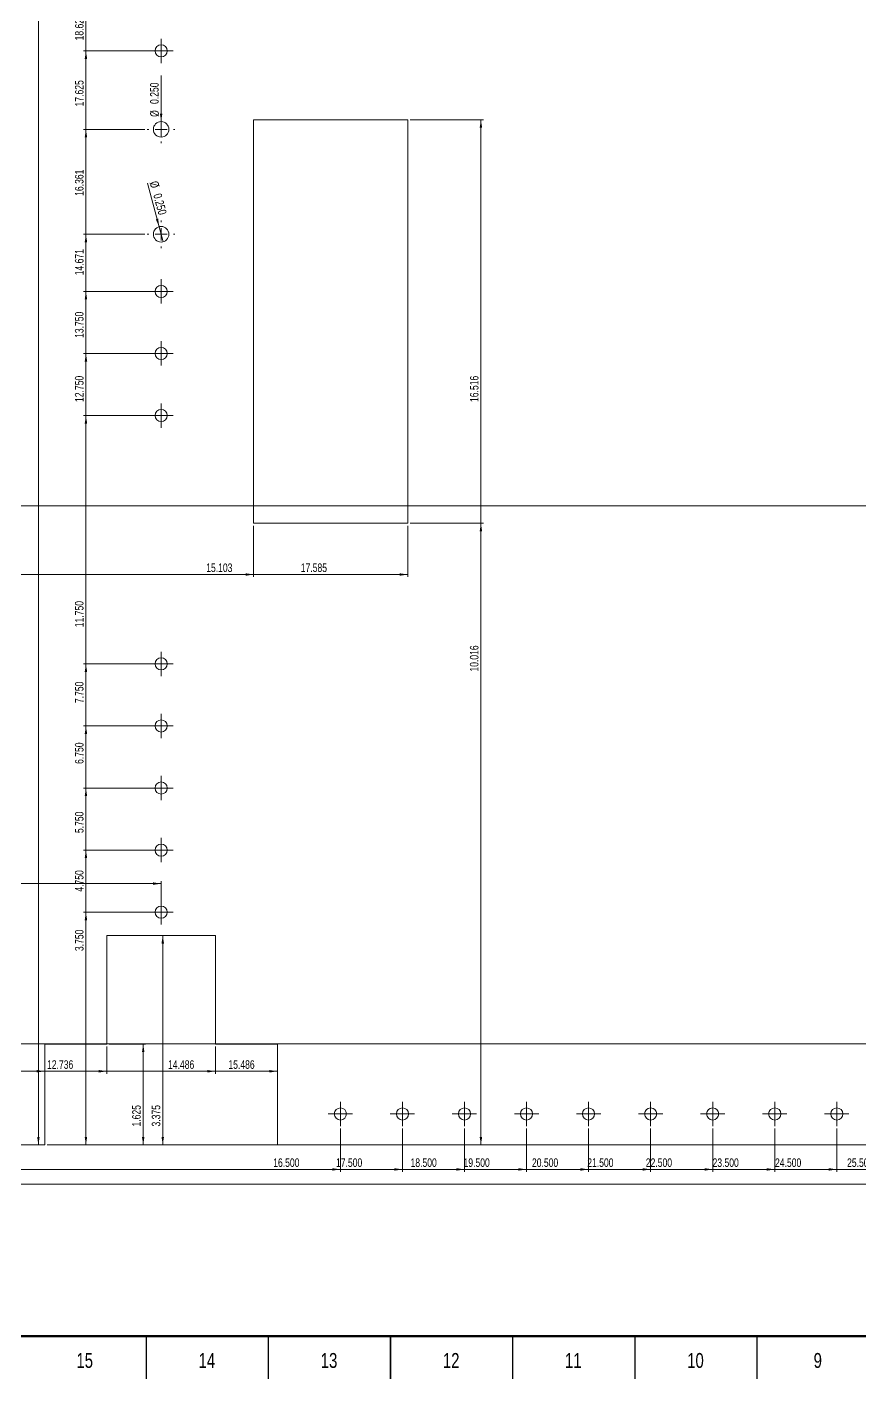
# Model space of a CAD drawing. Header units: inches. Extents: x 0 to 46.7, y 0 to 33.
# Drawn here: x 17.55 to 30.97, y 0.1 to 21.88 of the extents above; entities that cross this region are included whole.
import ezdxf

# ---------------------------------------------------------------- set-up
doc = ezdxf.new("R2010")
doc.units = ezdxf.units.IN
doc.header["$MEASUREMENT"] = 0
doc.styles.add('SLDTEXTSTYLE0', font='TXT', dxfattribs={"width": 0.75})
doc.dimstyles.new('SLDDIMSTYLE0', dxfattribs={"dimtxt": 0.137795, "dimasz": 0.13, "dimexe": 0, "dimexo": 0.0625, "dimgap": 0.034449, "dimtad": 1, "dimdec": 3, "dimrnd": 1e-09, "dimzin": 12, "dimdsep": 46, "dimtxsty": 'SLDTEXTSTYLE0', "dimsah": 1, "dimcen": 0.09, "dimadec": 0, "dimazin": 3, "dimtfac": 1, "dimtdec": 3, "dimtofl": 0, "dimtmove": 0, "dimatfit": 3, "dimfxl": 1, "dimfrac": 2, "dimtolj": 1, "dimtzin": 12, "dimarcsym": 0})
doc.dimstyles.new('SLDDIMSTYLE1', dxfattribs={"dimtxt": 0.137795, "dimasz": 0.13, "dimexe": 0, "dimexo": 0.0625, "dimgap": 0.034449, "dimtad": 1, "dimdec": 3, "dimrnd": 1e-09, "dimzin": 4, "dimdsep": 46, "dimtxsty": 'SLDTEXTSTYLE0', "dimsah": 1, "dimcen": 0.09, "dimadec": 0, "dimazin": 1, "dimtfac": 1, "dimtdec": 3, "dimtofl": 0, "dimtmove": 0, "dimatfit": 3, "dimfxl": 1, "dimfrac": 2, "dimtolj": 1, "dimtzin": 12, "dimarcsym": 0})
doc.dimstyles.new('SLDDIMSTYLE3', dxfattribs={"dimtxt": 0.137795, "dimasz": 0.13, "dimexe": 0, "dimexo": 0.0625, "dimgap": 0.034449, "dimtad": 1, "dimdec": 3, "dimrnd": 1e-09, "dimzin": 0, "dimdsep": 46, "dimtxsty": 'SLDTEXTSTYLE0', "dimblk1": 'NONE', "dimsah": 1, "dimcen": 0, "dimadec": 0, "dimazin": 0, "dimtfac": 1, "dimtdec": 3, "dimtmove": 0, "dimatfit": 3, "dimldrblk": 'NONE', "dimfxl": 1, "dimfrac": 2, "dimtolj": 1, "dimtzin": 12, "dimarcsym": 0})
doc.dimstyles.new('SLDDIMSTYLE4', dxfattribs={"dimtxt": 0.137795, "dimasz": 0.13, "dimexe": 0, "dimexo": 0.0625, "dimgap": 0.034449, "dimtad": 1, "dimrnd": 1e-09, "dimzin": 12, "dimdsep": 46, "dimtxsty": 'SLDTEXTSTYLE0', "dimsah": 1, "dimcen": 0.09, "dimadec": 0, "dimazin": 3, "dimtfac": 1, "dimtofl": 0, "dimtmove": 0, "dimatfit": 3, "dimfxl": 1, "dimfrac": 2, "dimtolj": 1, "dimtzin": 12, "dimarcsym": 0})

# ---------------------------------------------------------------- blocks, each defined once
blk = doc.blocks.new('_D_1')
at = {"color": 7, "linetype": 'Continuous', "lineweight": 0}
for p, q in [((6.099, 6.203), (6.099, 5.015)), ((6.099, 5.055), (17.836, 5.055))]:
    blk.add_line(p, q, dxfattribs=at)
for points in [[(6.099, 5.055), (6.229, 5.035), (6.229, 5.075)], [(17.836, 5.055), (17.706, 5.075), (17.706, 5.035)]]:
    blk.add_solid(points, dxfattribs=at)
at = {"color": 7, "linetype": 'Continuous', "lineweight": 0, "insert": (16.411, 5.232), "char_height": 0.1378, "attachment_point": 1, "style": 'SLDTEXTSTYLE0'}
blk.add_mtext('11.736', dxfattribs=at)
blk = doc.blocks.new('_D_2')
at = {"color": 7, "linetype": 'Continuous', "lineweight": 0}
for p, q in [((6.099, 6.203), (6.099, 5.015)), ((18.836, 5.453), (18.836, 5.015)), ((6.099, 5.055), (18.836, 5.055))]:
    blk.add_line(p, q, dxfattribs=at)
for points in [[(6.099, 5.055), (6.229, 5.035), (6.229, 5.075)], [(18.836, 5.055), (18.706, 5.075), (18.706, 5.035)]]:
    blk.add_solid(points, dxfattribs=at)
at = {"color": 7, "linetype": 'Continuous', "lineweight": 0, "insert": (17.872, 5.232), "char_height": 0.1378, "attachment_point": 1, "style": 'SLDTEXTSTYLE0'}
blk.add_mtext('12.736', dxfattribs=at)
blk = doc.blocks.new('_D_3')
at = {"color": 7, "linetype": 'Continuous', "lineweight": 0}
for p, q in [((6.099, 6.203), (6.099, 5.015)), ((20.586, 5.453), (20.586, 5.015)), ((6.099, 5.055), (20.586, 5.055))]:
    blk.add_line(p, q, dxfattribs=at)
for points in [[(6.099, 5.055), (6.229, 5.035), (6.229, 5.075)], [(20.586, 5.055), (20.456, 5.075), (20.456, 5.035)]]:
    blk.add_solid(points, dxfattribs=at)
at = {"color": 7, "linetype": 'Continuous', "lineweight": 0, "insert": (19.822, 5.232), "char_height": 0.1378, "attachment_point": 1, "style": 'SLDTEXTSTYLE0'}
blk.add_mtext('14.486', dxfattribs=at)
blk = doc.blocks.new('_D_6')
at = {"color": 7, "linetype": 'Continuous', "lineweight": 0}
for p, q in [((6.099, 6.203), (6.099, 5.015)), ((6.099, 5.055), (21.586, 5.055))]:
    blk.add_line(p, q, dxfattribs=at)
for points in [[(6.099, 5.055), (6.229, 5.035), (6.229, 5.075)], [(21.586, 5.055), (21.456, 5.075), (21.456, 5.035)]]:
    blk.add_solid(points, dxfattribs=at)
at = {"color": 7, "linetype": 'Continuous', "lineweight": 0, "insert": (20.795, 5.232), "char_height": 0.1378, "attachment_point": 1, "style": 'SLDTEXTSTYLE0'}
blk.add_mtext('15.486', dxfattribs=at)
blk = doc.blocks.new('_D_7')
at = {"color": 7, "linetype": 'Continuous', "lineweight": 0}
for p, q in [((6.099, 14.166), (34.349, 14.166)), ((34.349, 13.282), (34.349, 14.205))]:
    blk.add_line(p, q, dxfattribs=at)
for points in [[(6.099, 14.166), (6.229, 14.146), (6.229, 14.186)], [(34.349, 14.166), (34.219, 14.186), (34.219, 14.146)]]:
    blk.add_solid(points, dxfattribs=at)
at = {"color": 7, "linetype": 'Continuous', "lineweight": 0, "insert": (32.944, 14.343), "char_height": 0.1378, "attachment_point": 1, "style": 'SLDTEXTSTYLE0'}
blk.add_mtext('28.250', dxfattribs=at)
blk = doc.blocks.new('_D_8')
at = {"color": 7, "linetype": 'Continuous', "lineweight": 0}
for p, q in [((6.099, 14.166), (36.849, 14.166)), ((36.849, 13.282), (36.849, 14.205))]:
    blk.add_line(p, q, dxfattribs=at)
for points in [[(6.099, 14.166), (6.229, 14.146), (6.229, 14.186)], [(36.849, 14.166), (36.719, 14.186), (36.719, 14.146)]]:
    blk.add_solid(points, dxfattribs=at)
at = {"color": 7, "linetype": 'Continuous', "lineweight": 0, "insert": (35.186, 14.343), "char_height": 0.1378, "attachment_point": 1, "style": 'SLDTEXTSTYLE0'}
blk.add_mtext('30.750', dxfattribs=at)
blk = doc.blocks.new('_D_9')
at = {"color": 7, "linetype": 'Continuous', "lineweight": 0}
for p, q in [((6.099, 6.203), (6.099, 3.198)), ((35.474, 3.828), (35.474, 3.198)), ((6.099, 3.238), (35.474, 3.238))]:
    blk.add_line(p, q, dxfattribs=at)
for points in [[(6.099, 3.238), (6.229, 3.218), (6.229, 3.258)], [(35.474, 3.238), (35.344, 3.258), (35.344, 3.218)]]:
    blk.add_solid(points, dxfattribs=at)
at = {"color": 7, "linetype": 'Continuous', "lineweight": 0, "insert": (33.837, 3.415), "char_height": 0.1378, "attachment_point": 1, "style": 'SLDTEXTSTYLE0'}
blk.add_mtext('29.375', dxfattribs=at)
blk = doc.blocks.new('_D_10')
at = {"color": 7, "linetype": 'Continuous', "lineweight": 0}
for p, q in [((6.099, 6.203), (6.099, 3.198)), ((38.849, 6.203), (38.849, 3.198)), ((6.099, 3.238), (38.849, 3.238))]:
    blk.add_line(p, q, dxfattribs=at)
for points in [[(6.099, 3.238), (6.229, 3.218), (6.229, 3.258)], [(38.849, 3.238), (38.719, 3.258), (38.719, 3.218)]]:
    blk.add_solid(points, dxfattribs=at)
at = {"color": 7, "linetype": 'Continuous', "lineweight": 0, "insert": (36.756, 3.415), "char_height": 0.1378, "attachment_point": 1, "style": 'SLDTEXTSTYLE0'}
blk.add_mtext('32.750', dxfattribs=at)
blk = doc.blocks.new('_D_17')
at = {"color": 7, "linetype": 'Continuous', "lineweight": 0}
for p, q in [((6.099, 6.203), (6.099, 3.435)), ((22.599, 4.132), (22.599, 3.435)), ((6.099, 3.474), (22.599, 3.474))]:
    blk.add_line(p, q, dxfattribs=at)
for points in [[(6.099, 3.474), (6.229, 3.454), (6.229, 3.494)], [(22.599, 3.474), (22.469, 3.494), (22.469, 3.454)]]:
    blk.add_solid(points, dxfattribs=at)
at = {"color": 7, "linetype": 'Continuous', "lineweight": 0, "insert": (21.517, 3.652), "char_height": 0.1378, "attachment_point": 1, "style": 'SLDTEXTSTYLE0'}
blk.add_mtext('16.500', dxfattribs=at)
blk = doc.blocks.new('_D_18')
at = {"color": 7, "linetype": 'Continuous', "lineweight": 0}
for p, q in [((6.099, 6.203), (6.099, 3.435)), ((23.599, 4.132), (23.599, 3.435)), ((6.099, 3.474), (23.599, 3.474))]:
    blk.add_line(p, q, dxfattribs=at)
for points in [[(6.099, 3.474), (6.229, 3.454), (6.229, 3.494)], [(23.599, 3.474), (23.469, 3.494), (23.469, 3.454)]]:
    blk.add_solid(points, dxfattribs=at)
at = {"color": 7, "linetype": 'Continuous', "lineweight": 0, "insert": (22.529, 3.652), "char_height": 0.1378, "attachment_point": 1, "style": 'SLDTEXTSTYLE0'}
blk.add_mtext('17.500', dxfattribs=at)
blk = doc.blocks.new('_D_19')
at = {"color": 7, "linetype": 'Continuous', "lineweight": 0}
for p, q in [((6.099, 6.203), (6.099, 3.435)), ((24.599, 4.132), (24.599, 3.435)), ((6.099, 3.474), (24.599, 3.474))]:
    blk.add_line(p, q, dxfattribs=at)
for points in [[(6.099, 3.474), (6.229, 3.454), (6.229, 3.494)], [(24.599, 3.474), (24.469, 3.494), (24.469, 3.454)]]:
    blk.add_solid(points, dxfattribs=at)
at = {"color": 7, "linetype": 'Continuous', "lineweight": 0, "insert": (23.73, 3.652), "char_height": 0.1378, "attachment_point": 1, "style": 'SLDTEXTSTYLE0'}
blk.add_mtext('18.500', dxfattribs=at)
blk = doc.blocks.new('_D_20')
at = {"color": 7, "linetype": 'Continuous', "lineweight": 0}
for p, q in [((6.099, 6.203), (6.099, 3.435)), ((25.599, 4.132), (25.599, 3.435)), ((25.599, 3.474), (6.099, 3.474))]:
    blk.add_line(p, q, dxfattribs=at)
for points in [[(6.099, 3.474), (6.229, 3.454), (6.229, 3.494)], [(25.599, 3.474), (25.469, 3.494), (25.469, 3.454)]]:
    blk.add_solid(points, dxfattribs=at)
at = {"color": 7, "linetype": 'Continuous', "lineweight": 0, "insert": (24.584, 3.652), "char_height": 0.1378, "attachment_point": 1, "style": 'SLDTEXTSTYLE0'}
blk.add_mtext('19.500', dxfattribs=at)
blk = doc.blocks.new('_D_21')
at = {"color": 7, "linetype": 'Continuous', "lineweight": 0}
for p, q in [((6.099, 6.203), (6.099, 3.435)), ((26.599, 4.132), (26.599, 3.435)), ((26.599, 3.474), (6.099, 3.474))]:
    blk.add_line(p, q, dxfattribs=at)
for points in [[(6.099, 3.474), (6.229, 3.454), (6.229, 3.494)], [(26.599, 3.474), (26.469, 3.494), (26.469, 3.454)]]:
    blk.add_solid(points, dxfattribs=at)
at = {"color": 7, "linetype": 'Continuous', "lineweight": 0, "insert": (25.687, 3.652), "char_height": 0.1378, "attachment_point": 1, "style": 'SLDTEXTSTYLE0'}
blk.add_mtext('20.500', dxfattribs=at)
blk = doc.blocks.new('_D_22')
at = {"color": 7, "linetype": 'Continuous', "lineweight": 0}
for p, q in [((6.099, 6.203), (6.099, 3.435)), ((27.599, 4.132), (27.599, 3.435)), ((27.599, 3.474), (6.099, 3.474))]:
    blk.add_line(p, q, dxfattribs=at)
for points in [[(6.099, 3.474), (6.229, 3.454), (6.229, 3.494)], [(27.599, 3.474), (27.469, 3.494), (27.469, 3.454)]]:
    blk.add_solid(points, dxfattribs=at)
at = {"color": 7, "linetype": 'Continuous', "lineweight": 0, "insert": (26.578, 3.652), "char_height": 0.1378, "attachment_point": 1, "style": 'SLDTEXTSTYLE0'}
blk.add_mtext('21.500', dxfattribs=at)
blk = doc.blocks.new('_D_23')
at = {"color": 7, "linetype": 'Continuous', "lineweight": 0}
for p, q in [((6.099, 6.203), (6.099, 3.435)), ((28.599, 4.132), (28.599, 3.435)), ((6.099, 3.474), (28.599, 3.474))]:
    blk.add_line(p, q, dxfattribs=at)
for points in [[(6.099, 3.474), (6.229, 3.454), (6.229, 3.494)], [(28.599, 3.474), (28.469, 3.494), (28.469, 3.454)]]:
    blk.add_solid(points, dxfattribs=at)
at = {"color": 7, "linetype": 'Continuous', "lineweight": 0, "insert": (27.522, 3.652), "char_height": 0.1378, "attachment_point": 1, "style": 'SLDTEXTSTYLE0'}
blk.add_mtext('22.500', dxfattribs=at)
blk = doc.blocks.new('_D_24')
at = {"color": 7, "linetype": 'Continuous', "lineweight": 0}
for p, q in [((6.099, 6.203), (6.099, 3.435)), ((29.599, 4.132), (29.599, 3.435)), ((29.599, 3.474), (6.099, 3.474))]:
    blk.add_line(p, q, dxfattribs=at)
for points in [[(6.099, 3.474), (6.229, 3.454), (6.229, 3.494)], [(29.599, 3.474), (29.469, 3.494), (29.469, 3.454)]]:
    blk.add_solid(points, dxfattribs=at)
at = {"color": 7, "linetype": 'Continuous', "lineweight": 0, "insert": (28.597, 3.652), "char_height": 0.1378, "attachment_point": 1, "style": 'SLDTEXTSTYLE0'}
blk.add_mtext('23.500', dxfattribs=at)
blk = doc.blocks.new('_D_25')
at = {"color": 7, "linetype": 'Continuous', "lineweight": 0}
for p, q in [((6.099, 6.203), (6.099, 3.435)), ((30.599, 4.132), (30.599, 3.435)), ((30.599, 3.474), (6.099, 3.474))]:
    blk.add_line(p, q, dxfattribs=at)
for points in [[(6.099, 3.474), (6.229, 3.454), (6.229, 3.494)], [(30.599, 3.474), (30.469, 3.494), (30.469, 3.454)]]:
    blk.add_solid(points, dxfattribs=at)
at = {"color": 7, "linetype": 'Continuous', "lineweight": 0, "insert": (29.604, 3.652), "char_height": 0.1378, "attachment_point": 1, "style": 'SLDTEXTSTYLE0'}
blk.add_mtext('24.500', dxfattribs=at)
blk = doc.blocks.new('_D_26')
at = {"color": 7, "linetype": 'Continuous', "lineweight": 0}
for p, q in [((6.099, 6.203), (6.099, 3.435)), ((31.599, 4.132), (31.599, 3.435)), ((31.599, 3.474), (6.099, 3.474))]:
    blk.add_line(p, q, dxfattribs=at)
for points in [[(6.099, 3.474), (6.229, 3.454), (6.229, 3.494)], [(31.599, 3.474), (31.469, 3.494), (31.469, 3.454)]]:
    blk.add_solid(points, dxfattribs=at)
at = {"color": 7, "linetype": 'Continuous', "lineweight": 0, "insert": (30.765, 3.652), "char_height": 0.1378, "attachment_point": 1, "style": 'SLDTEXTSTYLE0'}
blk.add_mtext('25.500', dxfattribs=at)
blk = doc.blocks.new('_D_27')
at = {"color": 7, "linetype": 'Continuous', "lineweight": 0}
for p, q in [((6.099, 6.203), (6.099, 3.435)), ((32.599, 4.132), (32.599, 3.435)), ((32.599, 3.474), (6.099, 3.474))]:
    blk.add_line(p, q, dxfattribs=at)
for points in [[(6.099, 3.474), (6.229, 3.454), (6.229, 3.494)], [(32.599, 3.474), (32.469, 3.494), (32.469, 3.454)]]:
    blk.add_solid(points, dxfattribs=at)
at = {"color": 7, "linetype": 'Continuous', "lineweight": 0, "insert": (31.622, 3.652), "char_height": 0.1378, "attachment_point": 1, "style": 'SLDTEXTSTYLE0'}
blk.add_mtext('26.500', dxfattribs=at)
blk = doc.blocks.new('_D_55')
at = {"color": 7, "linetype": 'Continuous', "lineweight": 0}
blk.add_line((13.937, 3.868), (13.937, 15.792), dxfattribs=at)
for points in [[(13.937, 15.792), (13.917, 15.662), (13.957, 15.662)], [(13.937, 3.868), (13.957, 3.998), (13.917, 3.998)]]:
    blk.add_solid(points, dxfattribs=at)
at = {"color": 7, "linetype": 'Continuous', "lineweight": 0, "insert": (13.759, 12.366), "char_height": 0.1378, "attachment_point": 1, "rotation": 90, "style": 'SLDTEXTSTYLE0'}
blk.add_mtext('11.924', dxfattribs=at)
blk = doc.blocks.new('_D_60')
at = {"color": 7, "linetype": 'Continuous', "lineweight": 0}
for p, q in [((18.875, 5.493), (19.461, 5.493)), ((19.422, 3.868), (19.422, 5.493)), ((17.875, 3.868), (19.461, 3.868))]:
    blk.add_line(p, q, dxfattribs=at)
for points in [[(19.422, 5.493), (19.402, 5.363), (19.442, 5.363)], [(19.422, 3.868), (19.442, 3.998), (19.402, 3.998)]]:
    blk.add_solid(points, dxfattribs=at)
at = {"color": 7, "linetype": 'Continuous', "lineweight": 0, "insert": (19.244, 4.165), "char_height": 0.1378, "attachment_point": 1, "rotation": 90, "style": 'SLDTEXTSTYLE0'}
blk.add_mtext('1.625', dxfattribs=at)
blk = doc.blocks.new('_D_61')
at = {"color": 7, "linetype": 'Continuous', "lineweight": 0}
for p, q in [((19.737, 3.868), (19.737, 7.243)), ((17.875, 3.868), (19.777, 3.868))]:
    blk.add_line(p, q, dxfattribs=at)
for points in [[(19.737, 7.243), (19.717, 7.113), (19.757, 7.113)], [(19.737, 3.868), (19.757, 3.998), (19.717, 3.998)]]:
    blk.add_solid(points, dxfattribs=at)
at = {"color": 7, "linetype": 'Continuous', "lineweight": 0, "insert": (19.56, 4.165), "char_height": 0.1378, "attachment_point": 1, "rotation": 90, "style": 'SLDTEXTSTYLE0'}
blk.add_mtext('3.375', dxfattribs=at)
blk = doc.blocks.new('_D_62')
at = {"color": 7, "linetype": 'Continuous', "lineweight": 0}
for p, q in [((21.202, 13.844), (21.202, 13.018)), ((21.202, 13.057), (6.099, 13.057))]:
    blk.add_line(p, q, dxfattribs=at)
for points in [[(6.099, 13.057), (6.229, 13.037), (6.229, 13.077)], [(21.202, 13.057), (21.072, 13.077), (21.072, 13.037)]]:
    blk.add_solid(points, dxfattribs=at)
at = {"color": 7, "linetype": 'Continuous', "lineweight": 0, "insert": (20.437, 13.235), "char_height": 0.1378, "attachment_point": 1, "style": 'SLDTEXTSTYLE0'}
blk.add_mtext('15.103', dxfattribs=at)
blk = doc.blocks.new('_D_63')
at = {"color": 7, "linetype": 'Continuous', "lineweight": 0}
for p, q in [((23.684, 13.844), (23.684, 13.018)), ((23.684, 13.057), (6.099, 13.057))]:
    blk.add_line(p, q, dxfattribs=at)
for points in [[(6.099, 13.057), (6.229, 13.037), (6.229, 13.077)], [(23.684, 13.057), (23.554, 13.077), (23.554, 13.037)]]:
    blk.add_solid(points, dxfattribs=at)
at = {"color": 7, "linetype": 'Continuous', "lineweight": 0, "insert": (21.961, 13.235), "char_height": 0.1378, "attachment_point": 1, "style": 'SLDTEXTSTYLE0'}
blk.add_mtext('17.585', dxfattribs=at)
blk = doc.blocks.new('_D_64')
at = {"color": 7, "linetype": 'Continuous', "lineweight": 0}
for p, q in [((23.724, 13.883), (24.904, 13.883)), ((24.864, 13.883), (24.864, 3.868)), ((17.875, 3.868), (24.904, 3.868))]:
    blk.add_line(p, q, dxfattribs=at)
for points in [[(24.864, 13.883), (24.844, 13.753), (24.884, 13.753)], [(24.864, 3.868), (24.884, 3.998), (24.844, 3.998)]]:
    blk.add_solid(points, dxfattribs=at)
at = {"color": 7, "linetype": 'Continuous', "lineweight": 0, "insert": (24.687, 11.493), "char_height": 0.1378, "attachment_point": 1, "rotation": 90, "style": 'SLDTEXTSTYLE0'}
blk.add_mtext('10.016', dxfattribs=at)
blk = doc.blocks.new('_D_65')
at = {"color": 7, "linetype": 'Continuous', "lineweight": 0}
for p, q in [((23.724, 20.383), (24.904, 20.383)), ((24.864, 20.383), (24.864, 3.868)), ((17.875, 3.868), (24.904, 3.868))]:
    blk.add_line(p, q, dxfattribs=at)
for points in [[(24.864, 20.383), (24.844, 20.253), (24.884, 20.253)], [(24.864, 3.868), (24.884, 3.998), (24.844, 3.998)]]:
    blk.add_solid(points, dxfattribs=at)
at = {"color": 7, "linetype": 'Continuous', "lineweight": 0, "insert": (24.687, 15.836), "char_height": 0.1378, "attachment_point": 1, "rotation": 90, "style": 'SLDTEXTSTYLE0'}
blk.add_mtext('16.516', dxfattribs=at)
blk = doc.blocks.new('_D_66')
at = {"color": 7, "linetype": 'Continuous', "lineweight": 0}
for p, q in [((18.796, 25.868), (17.694, 25.868)), ((17.733, 3.868), (17.733, 25.868))]:
    blk.add_line(p, q, dxfattribs=at)
for points in [[(17.733, 25.868), (17.713, 25.738), (17.753, 25.738)], [(17.733, 3.868), (17.753, 3.998), (17.713, 3.998)]]:
    blk.add_solid(points, dxfattribs=at)
at = {"color": 7, "linetype": 'Continuous', "lineweight": 0, "insert": (17.556, 23.593), "char_height": 0.1378, "attachment_point": 1, "rotation": 90, "style": 'SLDTEXTSTYLE0'}
blk.add_mtext('22.000', dxfattribs=at)
blk = doc.blocks.new('_D_67')
at = {"color": 7, "linetype": 'Continuous', "lineweight": 0}
for p, q in [((17.796, 27.618), (17.694, 27.618)), ((17.733, 27.618), (17.733, 3.868))]:
    blk.add_line(p, q, dxfattribs=at)
for points in [[(17.733, 27.618), (17.713, 27.488), (17.753, 27.488)], [(17.733, 3.868), (17.753, 3.998), (17.713, 3.998)]]:
    blk.add_solid(points, dxfattribs=at)
at = {"color": 7, "linetype": 'Continuous', "lineweight": 0, "insert": (17.556, 26.333), "char_height": 0.1378, "attachment_point": 1, "rotation": 90, "style": 'SLDTEXTSTYLE0'}
blk.add_mtext('23.750', dxfattribs=at)
blk = doc.blocks.new('_D_71')
at = {"color": 7, "linetype": 'Continuous', "lineweight": 0}
for p, q in [((19.671, 7.618), (18.46, 7.618)), ((18.499, 3.868), (18.499, 7.618)), ((21.546, 3.868), (18.46, 3.868))]:
    blk.add_line(p, q, dxfattribs=at)
for points in [[(18.499, 7.618), (18.479, 7.488), (18.519, 7.488)], [(18.499, 3.868), (18.519, 3.998), (18.479, 3.998)]]:
    blk.add_solid(points, dxfattribs=at)
at = {"color": 7, "linetype": 'Continuous', "lineweight": 0, "insert": (18.322, 6.991), "char_height": 0.1378, "attachment_point": 1, "rotation": 90, "style": 'SLDTEXTSTYLE0'}
blk.add_mtext('3.750', dxfattribs=at)
blk = doc.blocks.new('_D_72')
at = {"color": 7, "linetype": 'Continuous', "lineweight": 0}
for p, q in [((19.671, 8.618), (18.46, 8.618)), ((18.499, 8.618), (18.499, 3.868)), ((21.546, 3.868), (18.46, 3.868))]:
    blk.add_line(p, q, dxfattribs=at)
for points in [[(18.499, 8.618), (18.479, 8.488), (18.519, 8.488)], [(18.499, 3.868), (18.519, 3.998), (18.479, 3.998)]]:
    blk.add_solid(points, dxfattribs=at)
at = {"color": 7, "linetype": 'Continuous', "lineweight": 0, "insert": (18.322, 7.948), "char_height": 0.1378, "attachment_point": 1, "rotation": 90, "style": 'SLDTEXTSTYLE0'}
blk.add_mtext('4.750', dxfattribs=at)
blk = doc.blocks.new('_D_73')
at = {"color": 7, "linetype": 'Continuous', "lineweight": 0}
for p, q in [((19.671, 9.618), (18.46, 9.618)), ((18.499, 9.618), (18.499, 3.868)), ((21.546, 3.868), (18.46, 3.868))]:
    blk.add_line(p, q, dxfattribs=at)
for points in [[(18.499, 9.618), (18.479, 9.488), (18.519, 9.488)], [(18.499, 3.868), (18.519, 3.998), (18.479, 3.998)]]:
    blk.add_solid(points, dxfattribs=at)
at = {"color": 7, "linetype": 'Continuous', "lineweight": 0, "insert": (18.322, 8.892), "char_height": 0.1378, "attachment_point": 1, "rotation": 90, "style": 'SLDTEXTSTYLE0'}
blk.add_mtext('5.750', dxfattribs=at)
blk = doc.blocks.new('_D_74')
at = {"color": 7, "linetype": 'Continuous', "lineweight": 0}
for p, q in [((19.671, 10.618), (18.46, 10.618)), ((18.499, 10.618), (18.499, 3.868)), ((21.546, 3.868), (18.46, 3.868))]:
    blk.add_line(p, q, dxfattribs=at)
for points in [[(18.499, 10.618), (18.479, 10.488), (18.519, 10.488)], [(18.499, 3.868), (18.519, 3.998), (18.479, 3.998)]]:
    blk.add_solid(points, dxfattribs=at)
at = {"color": 7, "linetype": 'Continuous', "lineweight": 0, "insert": (18.322, 10.006), "char_height": 0.1378, "attachment_point": 1, "rotation": 90, "style": 'SLDTEXTSTYLE0'}
blk.add_mtext('6.750', dxfattribs=at)
blk = doc.blocks.new('_D_75')
at = {"color": 7, "linetype": 'Continuous', "lineweight": 0}
for p, q in [((19.671, 11.618), (18.46, 11.618)), ((18.499, 11.618), (18.499, 3.868)), ((21.546, 3.868), (18.46, 3.868))]:
    blk.add_line(p, q, dxfattribs=at)
for points in [[(18.499, 11.618), (18.479, 11.488), (18.519, 11.488)], [(18.499, 3.868), (18.519, 3.998), (18.479, 3.998)]]:
    blk.add_solid(points, dxfattribs=at)
at = {"color": 7, "linetype": 'Continuous', "lineweight": 0, "insert": (18.322, 10.986), "char_height": 0.1378, "attachment_point": 1, "rotation": 90, "style": 'SLDTEXTSTYLE0'}
blk.add_mtext('7.750', dxfattribs=at)
blk = doc.blocks.new('_D_76')
at = {"color": 7, "linetype": 'Continuous', "lineweight": 0}
for p, q in [((6.099, 8.078), (19.711, 8.078)), ((19.711, 7.657), (19.711, 8.117))]:
    blk.add_line(p, q, dxfattribs=at)
for points in [[(6.099, 8.078), (6.229, 8.058), (6.229, 8.098)], [(19.711, 8.078), (19.581, 8.098), (19.581, 8.058)]]:
    blk.add_solid(points, dxfattribs=at)
at = {"color": 7, "linetype": 'Continuous', "lineweight": 0, "insert": (16.169, 8.255), "char_height": 0.1378, "attachment_point": 1, "style": 'SLDTEXTSTYLE0'}
blk.add_mtext('13.611', dxfattribs=at)
blk = doc.blocks.new('_D_77')
at = {"color": 7, "linetype": 'Continuous', "lineweight": 0}
for p, q in [((19.671, 15.618), (18.46, 15.618)), ((18.499, 3.868), (18.499, 15.618)), ((17.875, 3.868), (18.539, 3.868))]:
    blk.add_line(p, q, dxfattribs=at)
for points in [[(18.499, 15.618), (18.479, 15.488), (18.519, 15.488)], [(18.499, 3.868), (18.519, 3.998), (18.479, 3.998)]]:
    blk.add_solid(points, dxfattribs=at)
at = {"color": 7, "linetype": 'Continuous', "lineweight": 0, "insert": (18.322, 12.208), "char_height": 0.1378, "attachment_point": 1, "rotation": 90, "style": 'SLDTEXTSTYLE0'}
blk.add_mtext('11.750', dxfattribs=at)
blk = doc.blocks.new('_D_78')
at = {"color": 7, "linetype": 'Continuous', "lineweight": 0}
for p, q in [((19.671, 16.618), (18.46, 16.618)), ((18.499, 3.868), (18.499, 16.618)), ((17.875, 3.868), (18.539, 3.868))]:
    blk.add_line(p, q, dxfattribs=at)
for points in [[(18.499, 16.618), (18.479, 16.488), (18.519, 16.488)], [(18.499, 3.868), (18.519, 3.998), (18.479, 3.998)]]:
    blk.add_solid(points, dxfattribs=at)
at = {"color": 7, "linetype": 'Continuous', "lineweight": 0, "insert": (18.322, 15.836), "char_height": 0.1378, "attachment_point": 1, "rotation": 90, "style": 'SLDTEXTSTYLE0'}
blk.add_mtext('12.750', dxfattribs=at)
blk = doc.blocks.new('_D_79')
at = {"color": 7, "linetype": 'Continuous', "lineweight": 0}
for p, q in [((19.671, 17.618), (18.46, 17.618)), ((18.499, 17.618), (18.499, 3.868)), ((17.875, 3.868), (18.539, 3.868))]:
    blk.add_line(p, q, dxfattribs=at)
for points in [[(18.499, 17.618), (18.479, 17.488), (18.519, 17.488)], [(18.499, 3.868), (18.519, 3.998), (18.479, 3.998)]]:
    blk.add_solid(points, dxfattribs=at)
at = {"color": 7, "linetype": 'Continuous', "lineweight": 0, "insert": (18.322, 16.868), "char_height": 0.1378, "attachment_point": 1, "rotation": 90, "style": 'SLDTEXTSTYLE0'}
blk.add_mtext('13.750', dxfattribs=at)
blk = doc.blocks.new('_D_80')
at = {"color": 7, "linetype": 'Continuous', "lineweight": 0}
for p, q in [((19.448, 18.538), (18.46, 18.538)), ((18.499, 18.538), (18.499, 3.868)), ((17.875, 3.868), (18.539, 3.868))]:
    blk.add_line(p, q, dxfattribs=at)
for points in [[(18.499, 18.538), (18.479, 18.408), (18.519, 18.408)], [(18.499, 3.868), (18.519, 3.998), (18.479, 3.998)]]:
    blk.add_solid(points, dxfattribs=at)
at = {"color": 7, "linetype": 'Continuous', "lineweight": 0, "insert": (18.322, 17.877), "char_height": 0.1378, "attachment_point": 1, "rotation": 90, "style": 'SLDTEXTSTYLE0'}
blk.add_mtext('14.671', dxfattribs=at)
blk = doc.blocks.new('_D_81')
at = {"color": 7, "linetype": 'Continuous', "lineweight": 0}
for p, q in [((19.448, 20.228), (18.46, 20.228)), ((18.499, 20.228), (18.499, 3.868)), ((17.875, 3.868), (18.539, 3.868))]:
    blk.add_line(p, q, dxfattribs=at)
for points in [[(18.499, 20.228), (18.479, 20.098), (18.519, 20.098)], [(18.499, 3.868), (18.519, 3.998), (18.479, 3.998)]]:
    blk.add_solid(points, dxfattribs=at)
at = {"color": 7, "linetype": 'Continuous', "lineweight": 0, "insert": (18.322, 19.157), "char_height": 0.1378, "attachment_point": 1, "rotation": 90, "style": 'SLDTEXTSTYLE0'}
blk.add_mtext('16.361', dxfattribs=at)
blk = doc.blocks.new('_D_82')
at = {"color": 7, "linetype": 'Continuous', "lineweight": 0}
for p, q in [((19.671, 21.493), (18.46, 21.493)), ((18.499, 21.493), (18.499, 3.868)), ((17.875, 3.868), (18.539, 3.868))]:
    blk.add_line(p, q, dxfattribs=at)
for points in [[(18.499, 21.493), (18.479, 21.363), (18.519, 21.363)], [(18.499, 3.868), (18.519, 3.998), (18.479, 3.998)]]:
    blk.add_solid(points, dxfattribs=at)
at = {"color": 7, "linetype": 'Continuous', "lineweight": 0, "insert": (18.322, 20.597), "char_height": 0.1378, "attachment_point": 1, "rotation": 90, "style": 'SLDTEXTSTYLE0'}
blk.add_mtext('17.625', dxfattribs=at)
blk = doc.blocks.new('_D_83')
at = {"color": 7, "linetype": 'Continuous', "lineweight": 0}
for p, q in [((19.671, 22.493), (18.46, 22.493)), ((18.499, 22.493), (18.499, 3.868)), ((17.875, 3.868), (18.539, 3.868))]:
    blk.add_line(p, q, dxfattribs=at)
for points in [[(18.499, 22.493), (18.479, 22.363), (18.519, 22.363)], [(18.499, 3.868), (18.519, 3.998), (18.479, 3.998)]]:
    blk.add_solid(points, dxfattribs=at)
at = {"color": 7, "linetype": 'Continuous', "lineweight": 0, "insert": (18.322, 21.661), "char_height": 0.1378, "attachment_point": 1, "rotation": 90, "style": 'SLDTEXTSTYLE0'}
blk.add_mtext('18.625', dxfattribs=at)
blk = doc.blocks.new('_D_84')
at = {"color": 7, "linetype": 'Continuous', "lineweight": 0}
for p, q in [((19.671, 23.493), (18.46, 23.493)), ((18.499, 23.493), (18.499, 3.868)), ((17.875, 3.868), (18.539, 3.868))]:
    blk.add_line(p, q, dxfattribs=at)
for points in [[(18.499, 23.493), (18.479, 23.363), (18.519, 23.363)], [(18.499, 3.868), (18.519, 3.998), (18.479, 3.998)]]:
    blk.add_solid(points, dxfattribs=at)
at = {"color": 7, "linetype": 'Continuous', "lineweight": 0, "insert": (18.322, 22.74), "char_height": 0.1378, "attachment_point": 1, "rotation": 90, "style": 'SLDTEXTSTYLE0'}
blk.add_mtext('19.625', dxfattribs=at)
blk = doc.blocks.new('_D_85')
at = {"color": 7, "linetype": 'Continuous', "lineweight": 0}
for p, q in [((19.671, 25.493), (18.46, 25.493)), ((18.499, 25.493), (18.499, 3.868)), ((17.875, 3.868), (18.539, 3.868))]:
    blk.add_line(p, q, dxfattribs=at)
for points in [[(18.499, 25.493), (18.479, 25.363), (18.519, 25.363)], [(18.499, 3.868), (18.519, 3.998), (18.479, 3.998)]]:
    blk.add_solid(points, dxfattribs=at)
at = {"color": 7, "linetype": 'Continuous', "lineweight": 0, "insert": (18.322, 24.349), "char_height": 0.1378, "attachment_point": 1, "rotation": 90, "style": 'SLDTEXTSTYLE0'}
blk.add_mtext('21.625', dxfattribs=at)
blk = doc.blocks.new('_D_86')
at = {"color": 7, "linetype": 'Continuous', "lineweight": 0}
for q in [(19.489, 19.363), (19.743, 18.417)]:
    blk.add_line((19.678, 18.659), q, dxfattribs=at)
blk.add_solid([(19.678, 18.659), (19.664, 18.79), (19.625, 18.779)], dxfattribs=at)
at = {"color": 7, "linetype": 'Continuous', "lineweight": 0, "char_height": 0.1378, "attachment_point": 1, "rotation": 285, "style": 'SLDTEXTSTYLE0'}
for s, insert in [('%%c', (19.659, 19.409)), ('0.250', (19.715, 19.209))]:
    blk.add_mtext(s, dxfattribs=dict(at, insert=insert))
blk = doc.blocks.new('_NONE')
blk = doc.blocks.new('_D_87')
at = {"color": 7, "linetype": 'Continuous', "lineweight": 0}
for q in [(19.711, 21.095), (19.711, 20.103)]:
    blk.add_line((19.711, 20.353), q, dxfattribs=at)
blk.add_solid([(19.711, 20.353), (19.731, 20.483), (19.691, 20.483)], dxfattribs=at)
at = {"color": 7, "linetype": 'Continuous', "lineweight": 0, "char_height": 0.1378, "attachment_point": 1, "rotation": 90, "style": 'SLDTEXTSTYLE0'}
for s, insert in [('0.250', (19.533, 20.637)), ('%%c', (19.535, 20.429))]:
    blk.add_mtext(s, dxfattribs=dict(at, insert=insert))
blk = doc.blocks.new('_D_88')
at = {"color": 7, "linetype": 'Continuous', "lineweight": 0}
for p, q in [((38.349, 6.516), (38.349, 5.457)), ((6.099, 6.203), (6.099, 5.457)), ((6.099, 5.496), (38.349, 5.496))]:
    blk.add_line(p, q, dxfattribs=at)
for points in [[(6.099, 5.496), (6.229, 5.476), (6.229, 5.516)], [(38.349, 5.496), (38.219, 5.516), (38.219, 5.476)]]:
    blk.add_solid(points, dxfattribs=at)
at = {"color": 7, "linetype": 'Continuous', "lineweight": 0, "insert": (37.577, 5.674), "char_height": 0.1378, "attachment_point": 1, "style": 'SLDTEXTSTYLE0'}
blk.add_mtext('32.25', dxfattribs=at)
blk = doc.blocks.new('SW_CENTERMARKSYMBOL_3')
at = {"color": 0, "linetype": 'Continuous', "lineweight": 0}
for p, q in [((-0.098, 0), (-0.196, 0)), ((0, 0), (-0.098, 0)), ((0, 0.098), (0, 0.196)), ((0, 0), (0, 0.098)), ((0, 0), (0, -0.098)), ((0, 0), (0.098, 0)), ((0.098, 0), (0.196, 0)), ((0, -0.098), (0, -0.196))]:
    blk.add_line(p, q, dxfattribs=at)
blk = doc.blocks.new('SW_CENTERMARKSYMBOL_4')
at = {"color": 0, "linetype": 'Continuous', "lineweight": 0}
for p, q in [((-0.098, 0), (-0.196, 0)), ((0, 0), (-0.098, 0)), ((0, 0.098), (0, 0.196)), ((0, 0), (0, 0.098)), ((0, 0), (0, -0.098)), ((0, 0), (0.098, 0)), ((0.098, 0), (0.196, 0)), ((0, -0.098), (0, -0.196))]:
    blk.add_line(p, q, dxfattribs=at)
blk = doc.blocks.new('SW_CENTERMARKSYMBOL_5')
at = {"color": 0, "linetype": 'Continuous', "lineweight": 0}
for p, q in [((-0.098, 0), (-0.196, 0)), ((0, 0), (-0.098, 0)), ((0, 0.098), (0, 0.196)), ((0, 0), (0, 0.098)), ((0, 0), (0, -0.098)), ((0, 0), (0.098, 0)), ((0.098, 0), (0.196, 0)), ((0, -0.098), (0, -0.196))]:
    blk.add_line(p, q, dxfattribs=at)
blk = doc.blocks.new('SW_CENTERMARKSYMBOL_6')
at = {"color": 0, "linetype": 'Continuous', "lineweight": 0}
for p, q in [((-0.098, 0), (-0.196, 0)), ((0, 0), (-0.098, 0)), ((0, 0.098), (0, 0.196)), ((0, 0), (0, 0.098)), ((0, 0), (0, -0.098)), ((0, 0), (0.098, 0)), ((0.098, 0), (0.196, 0)), ((0, -0.098), (0, -0.196))]:
    blk.add_line(p, q, dxfattribs=at)
blk = doc.blocks.new('SW_CENTERMARKSYMBOL_7')
at = {"color": 0, "linetype": 'Continuous', "lineweight": 0}
for p, q in [((-0.098, 0), (-0.196, 0)), ((0, 0), (-0.098, 0)), ((0, 0.098), (0, 0.196)), ((0, 0), (0, 0.098)), ((0, 0), (0, -0.098)), ((0, 0), (0.098, 0)), ((0.098, 0), (0.196, 0)), ((0, -0.098), (0, -0.196))]:
    blk.add_line(p, q, dxfattribs=at)
blk = doc.blocks.new('SW_CENTERMARKSYMBOL_8')
at = {"color": 0, "linetype": 'Continuous', "lineweight": 0}
for p, q in [((-0.098, 0), (-0.196, 0)), ((0, 0), (-0.098, 0)), ((0, 0.098), (0, 0.196)), ((0, 0), (0, 0.098)), ((0, 0), (0, -0.098)), ((0, 0), (0.098, 0)), ((0.098, 0), (0.196, 0)), ((0, -0.098), (0, -0.196))]:
    blk.add_line(p, q, dxfattribs=at)
blk = doc.blocks.new('SW_CENTERMARKSYMBOL_9')
at = {"color": 0, "linetype": 'Continuous', "lineweight": 0}
for p, q in [((-0.098, 0), (-0.196, 0)), ((0, 0), (-0.098, 0)), ((0, 0.098), (0, 0.196)), ((0, 0), (0, 0.098)), ((0, 0), (0, -0.098)), ((0, 0), (0.098, 0)), ((0.098, 0), (0.196, 0)), ((0, -0.098), (0, -0.196))]:
    blk.add_line(p, q, dxfattribs=at)
blk = doc.blocks.new('SW_CENTERMARKSYMBOL_10')
at = {"color": 0, "linetype": 'Continuous', "lineweight": 0}
for p, q in [((-0.098, 0), (-0.196, 0)), ((0, 0), (-0.098, 0)), ((0, 0.098), (0, 0.196)), ((0, 0), (0, 0.098)), ((0, 0), (0, -0.098)), ((0, 0), (0.098, 0)), ((0.098, 0), (0.196, 0)), ((0, -0.098), (0, -0.196))]:
    blk.add_line(p, q, dxfattribs=at)
blk = doc.blocks.new('SW_CENTERMARKSYMBOL_11')
at = {"color": 0, "linetype": 'Continuous', "lineweight": 0}
for p, q in [((-0.098, 0), (-0.196, 0)), ((0, 0), (-0.098, 0)), ((0, 0.098), (0, 0.196)), ((0, 0), (0, 0.098)), ((0, 0), (0, -0.098)), ((0, 0), (0.098, 0)), ((0.098, 0), (0.196, 0)), ((0, -0.098), (0, -0.196))]:
    blk.add_line(p, q, dxfattribs=at)
blk = doc.blocks.new('SW_CENTERMARKSYMBOL_39')
at = {"color": 0, "linetype": 'Continuous', "lineweight": 0}
for p, q in [((-0.098, 0), (-0.196, 0)), ((0, 0), (-0.098, 0)), ((0, 0.098), (0, 0.196)), ((0, 0), (0, 0.098)), ((0, 0), (0, -0.098)), ((0, 0), (0.098, 0)), ((0.098, 0), (0.196, 0)), ((0, -0.098), (0, -0.196))]:
    blk.add_line(p, q, dxfattribs=at)
blk = doc.blocks.new('SW_CENTERMARKSYMBOL_40')
at = {"color": 0, "linetype": 'Continuous', "lineweight": 0}
for p, q in [((-0.098, 0), (-0.196, 0)), ((0, 0), (-0.098, 0)), ((0, 0.098), (0, 0.196)), ((0, 0), (0, 0.098)), ((0, 0), (0, -0.098)), ((0, 0), (0.098, 0)), ((0.098, 0), (0.196, 0)), ((0, -0.098), (0, -0.196))]:
    blk.add_line(p, q, dxfattribs=at)
blk = doc.blocks.new('SW_CENTERMARKSYMBOL_41')
at = {"color": 0, "linetype": 'Continuous', "lineweight": 0}
for p, q in [((-0.098, 0), (-0.196, 0)), ((0, 0), (-0.098, 0)), ((0, 0.098), (0, 0.196)), ((0, 0), (0, 0.098)), ((0, 0), (0, -0.098)), ((0, 0), (0.098, 0)), ((0.098, 0), (0.196, 0)), ((0, -0.098), (0, -0.196))]:
    blk.add_line(p, q, dxfattribs=at)
blk = doc.blocks.new('SW_CENTERMARKSYMBOL_42')
at = {"color": 0, "linetype": 'Continuous', "lineweight": 0}
for p, q in [((-0.098, 0), (-0.196, 0)), ((0, 0), (-0.098, 0)), ((0, 0.098), (0, 0.196)), ((0, 0), (0, 0.098)), ((0, 0), (0, -0.098)), ((0, 0), (0.098, 0)), ((0.098, 0), (0.196, 0)), ((0, -0.098), (0, -0.196))]:
    blk.add_line(p, q, dxfattribs=at)
blk = doc.blocks.new('SW_CENTERMARKSYMBOL_43')
at = {"color": 0, "linetype": 'Continuous', "lineweight": 0}
for p, q in [((-0.098, 0), (-0.196, 0)), ((0, 0), (-0.098, 0)), ((0, 0.098), (0, 0.196)), ((0, 0), (0, 0.098)), ((0, 0), (0, -0.098)), ((0, 0), (0.098, 0)), ((0.098, 0), (0.196, 0)), ((0, -0.098), (0, -0.196))]:
    blk.add_line(p, q, dxfattribs=at)
blk = doc.blocks.new('SW_CENTERMARKSYMBOL_44')
at = {"color": 0, "linetype": 'Continuous', "lineweight": 0}
for p, q in [((-0.098, 0), (-0.196, 0)), ((0, 0), (-0.098, 0)), ((0, 0.098), (0, 0.196)), ((0, 0), (0, 0.098)), ((0, 0), (0, -0.098)), ((0, 0), (0.098, 0)), ((0.098, 0), (0.196, 0)), ((0, -0.098), (0, -0.196))]:
    blk.add_line(p, q, dxfattribs=at)
blk = doc.blocks.new('SW_CENTERMARKSYMBOL_45')
at = {"color": 0, "linetype": 'Continuous', "lineweight": 0}
for p, q in [((-0.098, 0), (-0.196, 0)), ((0, 0), (-0.098, 0)), ((0, 0.098), (0, 0.196)), ((0, 0), (0, 0.098)), ((0, 0), (0, -0.098)), ((0, 0), (0.098, 0)), ((0.098, 0), (0.196, 0)), ((0, -0.098), (0, -0.196))]:
    blk.add_line(p, q, dxfattribs=at)
blk = doc.blocks.new('SW_CENTERMARKSYMBOL_46')
at = {"color": 0, "linetype": 'Continuous', "lineweight": 0}
for p, q in [((-0.098, 0), (-0.196, 0)), ((0, 0), (-0.098, 0)), ((0, 0.098), (0, 0.196)), ((0, 0), (0, 0.098)), ((0, 0), (0, -0.098)), ((0, 0), (0.098, 0)), ((0.098, 0), (0.196, 0)), ((0, -0.098), (0, -0.196))]:
    blk.add_line(p, q, dxfattribs=at)
blk = doc.blocks.new('SW_CENTERMARKSYMBOL_47')
at = {"color": 0, "linetype": 'Continuous', "lineweight": 0}
for p, q in [((-0.098, 0), (-0.196, 0)), ((0, 0), (-0.098, 0)), ((0, 0.098), (0, 0.196)), ((0, 0), (0, 0.098)), ((0, 0), (0, -0.098)), ((0, 0), (0.098, 0)), ((0.098, 0), (0.196, 0)), ((0, -0.098), (0, -0.196))]:
    blk.add_line(p, q, dxfattribs=at)
blk = doc.blocks.new('SW_CENTERMARKSYMBOL_88')
at = {"color": 0, "linetype": 'Continuous', "lineweight": 0}
for p, q in [((0, 0.197), (0, 0.223)), ((-0.197, 0), (-0.223, 0)), ((0, 0), (-0.098, 0)), ((0, 0), (0, 0.098)), ((0, 0), (0, -0.098)), ((0, 0), (0.098, 0)), ((0.197, 0), (0.223, 0)), ((0, -0.197), (0, -0.223))]:
    blk.add_line(p, q, dxfattribs=at)
blk = doc.blocks.new('SW_CENTERMARKSYMBOL_89')
at = {"color": 0, "linetype": 'Continuous', "lineweight": 0}
for p, q in [((0, 0.197), (0, 0.223)), ((-0.197, 0), (-0.223, 0)), ((0, 0), (-0.098, 0)), ((0, 0), (0, 0.098)), ((0, 0), (0, -0.098)), ((0, 0), (0.098, 0)), ((0.197, 0), (0.223, 0)), ((0, -0.197), (0, -0.223))]:
    blk.add_line(p, q, dxfattribs=at)

msp = doc.modelspace()

# ---------------------------------------------------------------- linework, layer by layer
at = {"color": 7, "linetype": 'Continuous', "lineweight": 15}
for p, q in [((21.2018, 20.3832), (23.6843, 20.3832)), ((21.2018, 13.8832), (21.2018, 20.3832)), ((23.6843, 13.8832), (23.6843, 20.3832)), ((21.2018, 13.8832), (23.6843, 13.8832)), ((18.8356, 7.2426), (20.5856, 7.2426)), ((18.8356, 7.2426), (18.8356, 5.4926)), ((20.5856, 7.2426), (20.5856, 5.4926)), ((17.8356, 5.4926), (18.8356, 5.4926)), ((17.8356, 3.8676), (17.8356, 5.4926)), ((21.5856, 5.4926), (20.5856, 5.4926)), ((21.5856, 3.8676), (21.5856, 5.4926)), ((9.4743, 3.8676), (17.8356, 3.8676)), ((21.5856, 3.8676), (35.4743, 3.8676))]:
    msp.add_line(p, q, dxfattribs=at)
at = {"color": 7, "linetype": 'Continuous', "lineweight": 60}
msp.add_line((46.0236, 0.7874), (0.7874, 0.7874), dxfattribs=at)
at = {"color": 7, "linetype": 'Continuous', "lineweight": 30}
for p, q in [((19.4685, 0.7874), (19.4685, 0.0984)), ((21.437, 0.7874), (21.437, 0.0984)), ((23.4055, 0.0984), (23.4055, 0.7874)), ((23.4055, 0.7874), (23.4055, 0.0984)), ((25.374, 0.7874), (25.374, 0.0984)), ((27.3425, 0.7874), (27.3425, 0.0984)), ((29.311, 0.7874), (29.311, 0.0984))]:
    msp.add_line(p, q, dxfattribs=at)
at = {"color": 7, "linetype": 'Continuous', "lineweight": 15}
for centre, radius in [((19.7106, 21.4926), 0.098), ((19.7106, 20.2282), 0.125), ((19.7106, 18.5382), 0.125), ((19.7106, 17.6176), 0.098), ((19.7106, 16.6176), 0.098), ((19.7106, 15.6176), 0.098), ((19.7106, 11.6176), 0.098), ((19.7106, 10.6176), 0.098), ((19.7106, 9.6176), 0.098), ((19.7106, 8.6176), 0.098), ((19.7106, 7.6176), 0.098), ((22.5993, 4.3676), 0.098), ((23.5993, 4.3676), 0.098), ((24.5993, 4.3676), 0.098), ((25.5993, 4.3676), 0.098), ((26.5993, 4.3676), 0.098), ((27.5993, 4.3676), 0.098), ((28.5993, 4.3676), 0.098), ((29.5993, 4.3676), 0.098), ((30.5993, 4.3676), 0.098)]:
    msp.add_circle(centre, radius, dxfattribs=at)

# ---------------------------------------------------------------- block references
at = {"color": 7, "linetype": 'Continuous', "lineweight": 0}
for name, p in [('SW_CENTERMARKSYMBOL_47', (19.7106, 21.4926)), ('SW_CENTERMARKSYMBOL_89', (19.7106, 20.2282)), ('SW_CENTERMARKSYMBOL_88', (19.7106, 18.5382)), ('SW_CENTERMARKSYMBOL_46', (19.7106, 17.6176)), ('SW_CENTERMARKSYMBOL_45', (19.7106, 16.6176)), ('SW_CENTERMARKSYMBOL_44', (19.7106, 15.6176)), ('SW_CENTERMARKSYMBOL_43', (19.7106, 11.6176)), ('SW_CENTERMARKSYMBOL_42', (19.7106, 10.6176)), ('SW_CENTERMARKSYMBOL_41', (19.7106, 9.6176)), ('SW_CENTERMARKSYMBOL_40', (19.7106, 8.6176)), ('SW_CENTERMARKSYMBOL_39', (19.7106, 7.6176)), ('SW_CENTERMARKSYMBOL_11', (22.5993, 4.3676)), ('SW_CENTERMARKSYMBOL_10', (23.5993, 4.3676)), ('SW_CENTERMARKSYMBOL_9', (24.5993, 4.3676)), ('SW_CENTERMARKSYMBOL_8', (25.5993, 4.3676)), ('SW_CENTERMARKSYMBOL_7', (26.5993, 4.3676)), ('SW_CENTERMARKSYMBOL_6', (27.5993, 4.3676)), ('SW_CENTERMARKSYMBOL_5', (28.5993, 4.3676)), ('SW_CENTERMARKSYMBOL_4', (29.5993, 4.3676)), ('SW_CENTERMARKSYMBOL_3', (30.5993, 4.3676))]:
    msp.add_blockref(name, p, dxfattribs=at)

# ---------------------------------------------------------------- texts
at = {"color": 7, "linetype": 'Continuous', "lineweight": 0, "char_height": 0.24, "attachment_point": 2, "style": 'SLDTEXTSTYLE0'}
for s, insert in [('15', (18.4794, 0.5163)), ('14', (20.4479, 0.5163)), ('13', (22.4164, 0.5163)), ('12', (24.3849, 0.5163)), ('11', (26.3534, 0.5163)), ('10', (28.3219, 0.5163)), ('9', (30.2929, 0.5163))]:
    msp.add_mtext(s, dxfattribs=dict(at, insert=insert))

# ---------------------------------------------------------------- dimensions: what is measured, and where the dimension line sits
at = {"color": 7, "linetype": 'Continuous', "lineweight": 0}
for base, p1, p2, dimstyle, picture, middle in [((17.7334, 3.8676), (17.8356, 27.6176), (17.8356, 3.8676), 'SLDDIMSTYLE1', '_D_67', (17.7334, 26.6131)), ((17.7334, 25.8676), (17.8356, 3.8676), (18.8356, 25.8676), 'SLDDIMSTYLE1', '_D_66', (17.7334, 23.8733)), ((18.4995, 3.8676), (19.7106, 25.4926), (17.8356, 3.8676), 'SLDDIMSTYLE0', '_D_85', (18.4995, 24.6289)), ((18.4995, 3.8676), (19.7106, 23.4926), (17.8356, 3.8676), 'SLDDIMSTYLE0', '_D_84', (18.4995, 23.0196)), ((18.4995, 3.8676), (19.7106, 22.4926), (17.8356, 3.8676), 'SLDDIMSTYLE0', '_D_83', (18.4995, 21.9412)), ((18.4995, 3.8676), (19.7106, 21.4926), (17.8356, 3.8676), 'SLDDIMSTYLE0', '_D_82', (18.4995, 20.8773)), ((24.8641, 3.8676), (23.6843, 20.3832), (17.8356, 3.8676), 'SLDDIMSTYLE0', '_D_65', (24.8641, 16.1162)), ((18.4995, 3.8676), (19.4872, 20.2282), (17.8356, 3.8676), 'SLDDIMSTYLE0', '_D_81', (18.4995, 19.4368)), ((18.4995, 3.8676), (19.4872, 18.5382), (17.8356, 3.8676), 'SLDDIMSTYLE0', '_D_80', (18.4995, 18.1573)), ((18.4995, 3.8676), (19.7106, 17.6176), (17.8356, 3.8676), 'SLDDIMSTYLE1', '_D_79', (18.4995, 17.1481)), ((18.4995, 16.6176), (17.8356, 3.8676), (19.7106, 16.6176), 'SLDDIMSTYLE1', '_D_78', (18.4995, 16.1162)), ((13.9368, 15.792), (17.8356, 3.8676), (16.4724, 15.792), 'SLDDIMSTYLE0', '_D_55', (13.9368, 12.6463)), ((18.4995, 15.6176), (17.8356, 3.8676), (19.7106, 15.6176), 'SLDDIMSTYLE1', '_D_77', (18.4995, 12.4881)), ((24.8641, 3.8676), (23.6843, 13.8832), (17.8356, 3.8676), 'SLDDIMSTYLE0', '_D_64', (24.8641, 11.7728)), ((18.4995, 3.8676), (19.7106, 11.6176), (21.5856, 3.8676), 'SLDDIMSTYLE1', '_D_75', (18.4995, 11.2151)), ((18.4995, 3.8676), (19.7106, 10.6176), (21.5856, 3.8676), 'SLDDIMSTYLE1', '_D_74', (18.4995, 10.2351)), ((18.4995, 3.8676), (19.7106, 9.6176), (21.5856, 3.8676), 'SLDDIMSTYLE1', '_D_73', (18.4995, 9.1213)), ((18.4995, 3.8676), (19.7106, 8.6176), (21.5856, 3.8676), 'SLDDIMSTYLE1', '_D_72', (18.4995, 8.177)), ((18.4995, 7.6176), (21.5856, 3.8676), (19.7106, 7.6176), 'SLDDIMSTYLE1', '_D_71', (18.4995, 7.2201)), ((19.7374, 7.2426), (17.8356, 3.8676), (20.5856, 7.2426), 'SLDDIMSTYLE0', '_D_61', (19.7374, 4.394)), ((19.4219, 5.4926), (17.8356, 3.8676), (18.8356, 5.4926), 'SLDDIMSTYLE0', '_D_60', (19.4219, 4.394))]:
    dim = msp.add_linear_dim(base=base, p1=p1, p2=p2, angle=90, dimstyle=dimstyle, dxfattribs=at)
    dim.commit()
    dim.dimension.update_dxf_attribs({"geometry": picture, "text_midpoint": middle, "dimtype": 160})
for p1, p2, picture, middle in [((19.7106, 20.1032), (19.7106, 20.3532), '_D_87', (19.7106, 20.7732)), ((19.743, 18.4175), (19.6783, 18.659), '_D_86', (19.5728, 19.0525))]:
    dim = msp.add_diameter_dim_2p(p1=p1, p2=p2, dimstyle='SLDDIMSTYLE3', dxfattribs=at)
    dim.commit()
    dim.dimension.update_dxf_attribs({"geometry": picture, "text_midpoint": middle, "dimtype": 163})
for base, p1, p2, dimstyle, picture, middle in [((34.3493, 14.1658), (6.0993, 6.2426), (34.3493, 13.2426), 'SLDDIMSTYLE1', '_D_7', (33.2241, 14.1658)), ((36.8493, 14.1658), (6.0993, 6.2426), (36.8493, 13.2426), 'SLDDIMSTYLE1', '_D_8', (35.4664, 14.1658)), ((6.099254716, 13.0569709527), (21.201754716, 13.8832158479), (6.099254716, 6.2426181102), 'SLDDIMSTYLE0', '_D_62', (20.7172463356, 13.0569709527)), ((6.0993, 13.057), (23.6843, 13.8832), (6.0993, 6.2426), 'SLDDIMSTYLE0', '_D_63', (22.2412, 13.057)), ((19.7106, 8.0777), (6.0993, 6.2426), (19.7106, 7.6176), 'SLDDIMSTYLE0', '_D_76', (16.4486, 8.0777)), ((38.3493, 5.4963), (6.0993, 6.2426), (38.3493, 6.5551), 'SLDDIMSTYLE4', '_D_88', (37.8058, 5.4963)), ((17.8356, 5.0546), (6.0993, 6.2426), (17.8356, 5.4926), 'SLDDIMSTYLE0', '_D_1', (16.6914, 5.0546)), ((18.8356, 5.0546), (6.0993, 6.2426), (18.8356, 5.4926), 'SLDDIMSTYLE0', '_D_2', (18.1517, 5.0546)), ((20.5856, 5.0546), (6.0993, 6.2426), (20.5856, 5.4926), 'SLDDIMSTYLE0', '_D_3', (20.1023, 5.0546)), ((21.5856, 5.0546), (6.0993, 6.2426), (21.5856, 5.4926), 'SLDDIMSTYLE0', '_D_6', (21.0746, 5.0546)), ((35.4743, 3.2377), (6.0993, 6.2426), (35.4743, 3.8676), 'SLDDIMSTYLE0', '_D_9', (34.1173, 3.2377)), ((38.8493, 3.2377), (6.0993, 6.2426), (38.8493, 6.2426), 'SLDDIMSTYLE1', '_D_10', (37.0358, 3.2377)), ((22.5993, 3.4739), (6.0993, 6.2426), (22.5993, 4.1712), 'SLDDIMSTYLE1', '_D_17', (21.7973, 3.4739)), ((23.5993, 3.4739), (6.0993, 6.2426), (23.5993, 4.1712), 'SLDDIMSTYLE1', '_D_18', (22.8091, 3.4739)), ((24.5993, 3.4739), (6.0993, 6.2426), (24.5993, 4.1712), 'SLDDIMSTYLE1', '_D_19', (24.0103, 3.4739)), ((6.0993, 3.4739), (25.5993, 4.1712), (6.0993, 6.2426), 'SLDDIMSTYLE1', '_D_20', (24.8641, 3.4739)), ((6.0993, 3.4739), (26.5993, 4.1712), (6.0993, 6.2426), 'SLDDIMSTYLE1', '_D_21', (25.967, 3.4739)), ((6.0993, 3.4739), (27.5993, 4.1712), (6.0993, 6.2426), 'SLDDIMSTYLE1', '_D_22', (26.8577, 3.4739)), ((28.5993, 3.4739), (6.0993, 6.2426), (28.5993, 4.1712), 'SLDDIMSTYLE1', '_D_23', (27.8024, 3.4739)), ((6.0993, 3.4739), (29.5993, 4.1712), (6.0993, 6.2426), 'SLDDIMSTYLE1', '_D_24', (28.8773, 3.4739)), ((6.0993, 3.4739), (30.5993, 4.1712), (6.0993, 6.2426), 'SLDDIMSTYLE1', '_D_25', (29.8835, 3.4739)), ((6.0993, 3.4739), (31.5993, 4.1712), (6.0993, 6.2426), 'SLDDIMSTYLE1', '_D_26', (31.0449, 3.4739)), ((6.0993, 3.4739), (32.5993, 4.1712), (6.0993, 6.2426), 'SLDDIMSTYLE1', '_D_27', (31.9018, 3.4739))]:
    dim = msp.add_linear_dim(base=base, p1=p1, p2=p2, dimstyle=dimstyle, dxfattribs=at)
    dim.commit()
    dim.dimension.update_dxf_attribs({"geometry": picture, "text_midpoint": middle, "dimtype": 160})

doc.saveas('drawing.dxf')
